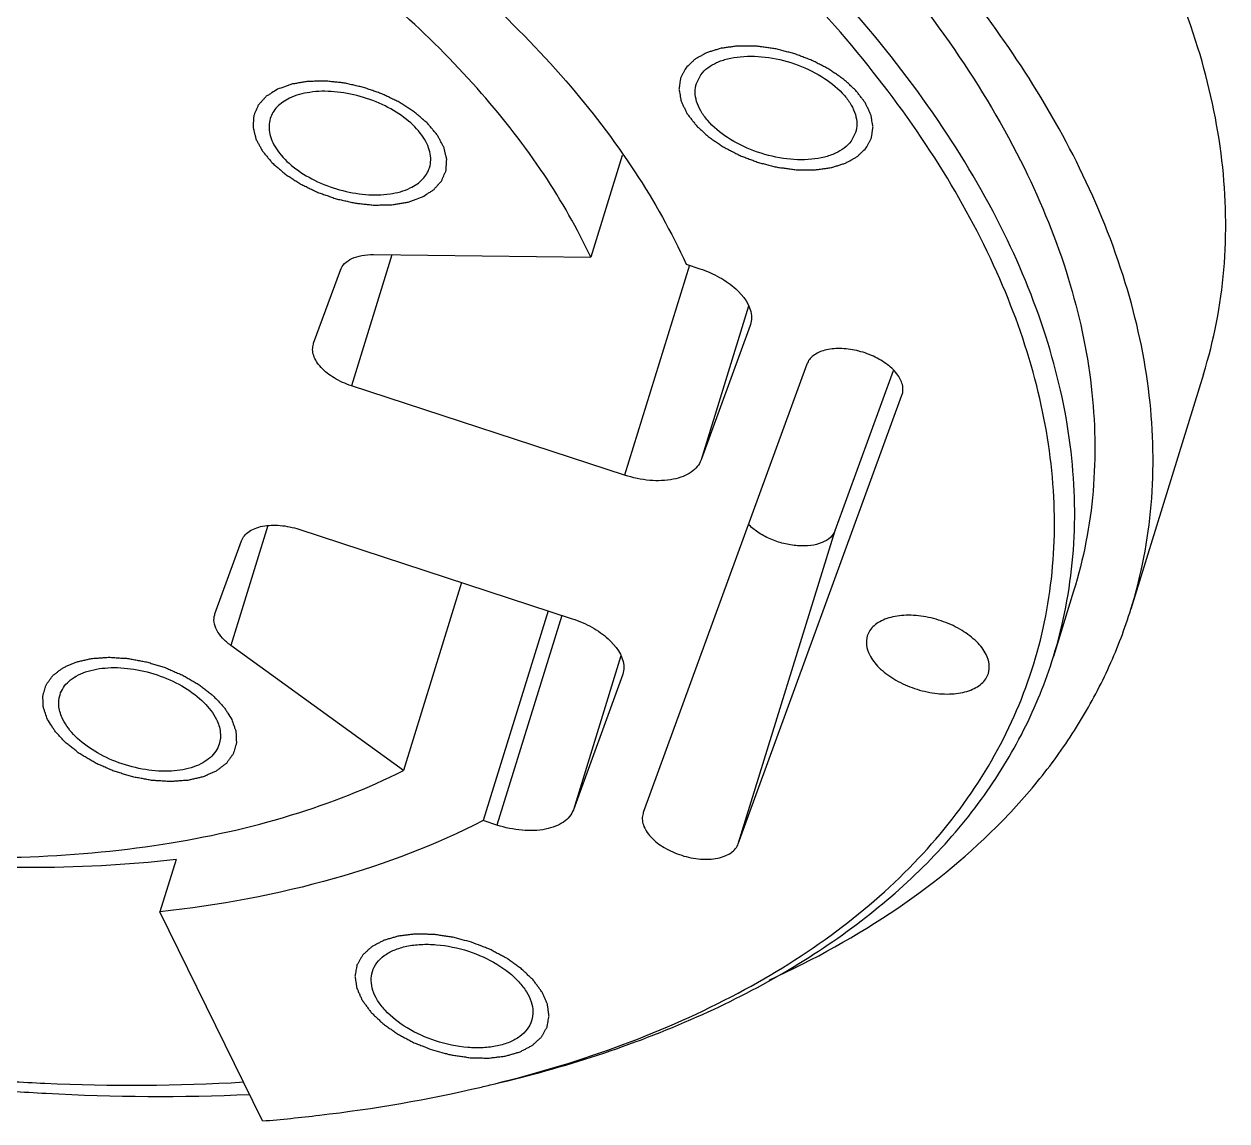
# Model space of a CAD drawing. Header units: millimetres. Extents: x -1 to 595, y 0 to 420.
# Drawn here: x 317.01 to 353.09, y 75.74 to 108.65 of the extents above; entities that cross this region are included whole.
import ezdxf

# ---------------------------------------------------------------- set-up
doc = ezdxf.new("R2010")
doc.units = ezdxf.units.MM
doc.header["$LTSCALE"] = 32.67
doc.layers.get('0').update_dxf_attribs({"linetype": 'CONTINUOUS'})
doc.layers.add('3_ALL_AXES', color=7, linetype='CONTINUOUS')
doc.layers.add('7_ALL_FEATURES', color=7, linetype='CONTINUOUS')

msp = doc.modelspace()

# ---------------------------------------------------------------- linework, layer by layer
at = {"color": 7, "linetype": 'CONTINUOUS'}
for p, q in [((334.949, 104.7077), (334.0059, 101.6558)), ((327.4881, 101.7322), (334.0059, 101.6558)), ((336.8678, 101.4416), (337.2805, 101.3066)), ((325.6954, 99.0706), (326.4962, 101.2661)), ((338.7881, 99.6084), (337.3155, 95.5709)), ((338.7986, 99.6401), (338.7881, 99.6084)), ((325.6876, 99.0465), (325.6954, 99.0706)), ((340.4922, 98.4484), (335.5832, 84.9902)), ((341.3386, 93.4577), (343.0883, 98.2547)), ((352.3893, 98.1487), (350.2107, 91.0988)), ((335.0224, 95.1158), (326.8261, 97.7969)), ((338.4338, 84.0578), (343.3427, 97.516)), ((343.3427, 97.516), (343.3505, 97.5401)), ((325.2553, 93.4902), (333.4515, 90.8092)), ((322.7346, 90.9534), (323.5355, 93.1489)), ((330.1315, 91.8952), (328.3893, 86.2576)), ((322.7268, 90.9295), (322.7346, 90.9534)), ((332.7256, 91.0467), (330.7808, 84.7534)), ((328.3893, 86.2576), (323.2113, 90.0069)), ((334.9697, 89.1427), (334.9592, 89.1109)), ((334.9592, 89.1109), (333.4865, 85.0735)), ((335.5832, 84.9902), (335.5754, 84.9661)), ((331.1934, 84.6184), (330.7808, 84.7534)), ((321.5669, 83.5807), (321.0828, 82.0141))]:
    msp.add_line(p, q, dxfattribs=at)
at = {"color": 9, "linetype": 'CONTINUOUS'}
for p, q in [((328.0402, 101.7257), (326.8261, 97.7969)), ((336.9677, 101.4108), (335.0224, 95.1158)), ((338.7423, 100.1881), (337.3155, 95.5709)), ((338.798, 99.6403), (338.7881, 99.6084)), ((343.3427, 97.516), (343.3502, 97.5402)), ((324.3224, 93.6023), (323.2113, 90.0069)), ((338.4338, 84.0578), (341.3386, 93.4577)), ((333.1366, 90.9065), (331.1934, 84.6184)), ((334.9133, 89.6906), (333.4865, 85.0735)), ((334.9691, 89.1429), (334.9592, 89.1109))]:
    msp.add_line(p, q, dxfattribs=at)
at = {"color": 7, "linetype": 'CONTINUOUS'}
for points, knots in [([(312.2444, 119.7326), (313.6634, 119.2921), (316.4506, 118.3056), (320.4576, 116.5189), (324.2083, 114.4605), (327.6324, 112.1695), (330.6666, 109.6873), (333.2557, 107.059), (335.3503, 104.3321), (336.4331, 102.4045), (336.8678, 101.4416)], [0, 0, 0, 0, 0.14155, 0.2813381, 0.4175439, 0.5486547, 0.673291, 0.7903895, 0.8993522, 1, 1, 1, 1]), ([(334.0059, 101.6558), (333.6064, 102.5152), (332.6212, 104.234), (330.7328, 106.6661), (328.4111, 109.0105), (325.699, 111.2258), (322.644, 113.2735), (318.142, 115.7564), (314.4948, 117.2207), (311.9841, 118.0142)], [0, 0, 0, 0, 0.1010614, 0.2103072, 0.3275394, 0.4521689, 0.583164, 0.7191925, 1, 1, 1, 1]), ([(352.3896, 98.1498), (352.7029, 99.1638), (353.114, 101.2991), (353.0415, 104.6281), (352.2946, 108.0464), (351.3933, 110.2687), (350.85, 111.3758)], [0, 0, 0, 0, 0.2336994, 0.4744636, 0.7284335, 1, 1, 1, 1]), ([(326.4962, 101.2661), (326.5229, 101.3394), (326.6199, 101.4824), (326.851, 101.6303), (327.1498, 101.7179), (327.371, 101.7336), (327.4881, 101.7322)], [0, 0, 0, 0, 0.2017304, 0.4303888, 0.6969636, 1, 1, 1, 1]), ([(337.2805, 101.3066), (337.4844, 101.2399), (337.7774, 101.1141), (338.129, 100.8937), (338.5233, 100.5824), (338.7964, 100.2153), (338.825, 99.9082)], [0, 0, 0, 0, 0.2973043, 0.4388773, 0.5726339, 1, 1, 1, 1]), ([(338.825, 99.9082), (338.8272, 99.8852), (338.8315, 99.7951), (338.8185, 99.7041), (338.7988, 99.6401)], [0, 0, 0, 0, 0.256512, 1, 1, 1, 1]), ([(326.8261, 97.7969), (326.6471, 97.8554), (326.318, 98.0028), (325.9712, 98.2702), (325.7803, 98.5156), (325.6919, 98.6965), (325.6564, 98.8767), (325.671, 98.9934), (325.6873, 99.0466)], [0, 0, 0, 0, 0.3074097, 0.5835972, 0.7042203, 0.8121001, 0.9092758, 1, 1, 1, 1]), ([(343.364, 97.7884), (343.3433, 97.906), (343.2215, 98.1526), (342.9076, 98.4549), (342.4831, 98.703), (341.9944, 98.8682), (341.4973, 98.9327), (341.1045, 98.8945), (340.8401, 98.8012), (340.6824, 98.7081), (340.5623, 98.5906), (340.5097, 98.4965), (340.4922, 98.4484)], [0, 0, 0, 0, 0.1027403, 0.2278463, 0.3711056, 0.5222276, 0.6688088, 0.7996379, 0.8570519, 0.9088757, 0.9559743, 1, 1, 1, 1]), ([(343.3508, 97.54), (343.3567, 97.5595), (343.3762, 97.6407), (343.3748, 97.7263), (343.364, 97.7884)], [0, 0, 0, 0, 0.2442706, 1, 1, 1, 1]), ([(337.3155, 95.5709), (337.2894, 95.4995), (337.208, 95.3597), (337.0187, 95.1914), (336.7703, 95.0643), (336.3554, 94.9485), (335.7527, 94.9332), (335.2673, 95.0357), (335.0224, 95.1158)], [0, 0, 0, 0, 0.0900151, 0.1873857, 0.2960779, 0.4176653, 0.6948679, 1, 1, 1, 1]), ([(323.5355, 93.1489), (323.555, 93.2025), (323.6161, 93.3072), (323.758, 93.4335), (323.9444, 93.5289), (324.2555, 93.6156), (324.7076, 93.6272), (325.0716, 93.5503), (325.2553, 93.4902)], [0, 0, 0, 0, 0.0899733, 0.1873857, 0.2960816, 0.4176771, 0.6948511, 1, 1, 1, 1]), ([(341.3386, 93.4577), (341.3094, 93.3777), (341.1981, 93.2218), (340.9335, 93.0703), (340.594, 92.9908), (340.2028, 92.9859), (339.7892, 93.0549), (339.3854, 93.1926), (339.0234, 93.3877), (338.8157, 93.5566), (338.7288, 93.6483)], [0, 0, 0, 0, 0.086743, 0.1867367, 0.3046018, 0.4385543, 0.5828595, 0.7298143, 0.8712572, 1, 1, 1, 1]), ([(323.2113, 90.0069), (323.1211, 90.0722), (322.9614, 90.2094), (322.7842, 90.4466), (322.6945, 90.6927), (322.7045, 90.8577), (322.7266, 90.9296)], [0, 0, 0, 0, 0.3023847, 0.5675635, 0.7958604, 1, 1, 1, 1]), ([(333.4515, 90.8092), (333.6554, 90.7425), (333.9484, 90.6166), (334.3001, 90.3963), (334.6943, 90.085), (334.9674, 89.7178), (334.9961, 89.4108)], [0, 0, 0, 0, 0.2973043, 0.4388773, 0.5726339, 1, 1, 1, 1]), ([(334.9961, 89.4108), (334.9982, 89.3878), (335.0026, 89.2977), (334.9895, 89.2067), (334.9698, 89.1426)], [0, 0, 0, 0, 0.256512, 1, 1, 1, 1]), ([(312.3922, 83.768), (313.8979, 83.6512), (316.8366, 83.5715), (321.0826, 83.9409), (324.9483, 84.7928), (327.3141, 85.7132), (328.3893, 86.2576)], [0, 0, 0, 0, 0.276763, 0.5375136, 0.7791424, 1, 1, 1, 1]), ([(333.4865, 85.0735), (333.4605, 85.002), (333.3791, 84.8623), (333.1898, 84.694), (332.9413, 84.5669), (332.5264, 84.451), (331.9237, 84.4358), (331.4384, 84.5383), (331.1934, 84.6184)], [0, 0, 0, 0, 0.0900151, 0.1873857, 0.2960779, 0.4176653, 0.6948679, 1, 1, 1, 1]), ([(335.5752, 84.9662), (335.5587, 84.9125), (335.5442, 84.7945), (335.5809, 84.6125), (335.6714, 84.4298), (335.8664, 84.1825), (336.2194, 83.9142), (336.7296, 83.69), (337.2774, 83.5785), (337.7241, 83.5927), (338.0308, 83.6802), (338.2144, 83.7755), (338.3542, 83.901), (338.4145, 84.0047), (338.4338, 84.0578)], [0, 0, 0, 0, 0.0450454, 0.0933492, 0.1470462, 0.2071351, 0.3447578, 0.4976118, 0.6510214, 0.7901374, 0.8511433, 0.9057268, 0.9547079, 1, 1, 1, 1]), ([(330.7808, 84.7534), (329.3629, 84.0171), (326.1807, 82.8185), (322.8475, 82.2096), (321.0828, 82.0141)], [0, 0, 0, 0, 0.4736376, 1, 1, 1, 1]), ([(321.5669, 83.5807), (320.0781, 83.4158), (317.0005, 83.2606), (313.925, 83.424), (312.3563, 83.5807)], [0, 0, 0, 0, 0.4872204, 1, 1, 1, 1])]:
    msp.add_open_spline(points, degree=3, knots=knots, dxfattribs=at)
at = {"color": 2, "linetype": 'CONTINUOUS'}
for points, knots in [([(342.2694, 104.9329), (342.2956, 104.983), (342.3345, 105.0582), (342.3814, 105.1455), (342.406, 105.196), (342.4306, 105.232), (342.4317, 105.2754), (342.4414, 105.3306), (342.4504, 105.4006), (342.4615, 105.4701), (342.4679, 105.5261), (342.479, 105.567), (342.4661, 105.6125), (342.4574, 105.6715), (342.4433, 105.7458), (342.4313, 105.8198), (342.4192, 105.8794), (342.4164, 105.9232), (342.3895, 105.9702), (342.362, 106.0317), (342.3245, 106.109), (342.289, 106.1862), (342.2583, 106.2477), (342.2409, 106.2946), (342.2021, 106.3387), (342.1578, 106.3986), (342.0996, 106.473), (342.0432, 106.5477), (341.9961, 106.607), (341.9659, 106.6526), (341.916, 106.6939), (341.8563, 106.7506), (341.7792, 106.8208), (341.7037, 106.8914), (341.6415, 106.9473), (341.5993, 106.991), (341.5403, 107.0277), (341.4676, 107.079), (341.3745, 107.1423), (341.2827, 107.2062), (341.2078, 107.2565), (341.1555, 107.2965), (341.0882, 107.3278), (341.0036, 107.3726), (340.8963, 107.4278), (340.7673, 107.4927), (340.6419, 107.5645), (340.5024, 107.6103), (340.3669, 107.6636), (340.2297, 107.7131), (340.0951, 107.7703), (339.9518, 107.8003), (339.8108, 107.8381), (339.6692, 107.8719), (339.5275, 107.9141), (339.3865, 107.9267), (339.2453, 107.9477), (339.1044, 107.9644), (338.962, 107.99), (338.8255, 107.9846), (338.6875, 107.9873), (338.5724, 107.9884), (338.4813, 107.9881), (338.41, 107.9919), (338.3503, 107.9803), (338.2666, 107.9702), (338.1636, 107.9556), (338.0594, 107.9423), (337.9775, 107.9301), (337.9125, 107.9249), (337.861, 107.9049), (337.7877, 107.8834), (337.6978, 107.8546), (337.6066, 107.827), (337.5354, 107.8035), (337.4775, 107.7895), (337.4367, 107.7619), (337.3764, 107.7298), (337.3032, 107.6879), (337.2284, 107.6472), (337.1706, 107.6132), (337.1221, 107.5912), (337.093, 107.5561), (337.0473, 107.5139), (336.9706, 107.4379), (336.9038, 107.3734), (336.8595, 107.3303)], [0, 0, 0, 0, 0.03125, 0.046875, 0.0546875, 0.0625, 0.0703125, 0.078125, 0.09375, 0.109375, 0.1171875, 0.125, 0.1328125, 0.140625, 0.15625, 0.171875, 0.1796875, 0.1875, 0.1953125, 0.203125, 0.21875, 0.234375, 0.2421875, 0.25, 0.2578125, 0.265625, 0.28125, 0.296875, 0.3046875, 0.3125, 0.3203125, 0.328125, 0.34375, 0.359375, 0.3671875, 0.375, 0.3828125, 0.390625, 0.40625, 0.421875, 0.4296875, 0.4375, 0.4453125, 0.453125, 0.46875, 0.484375, 0.5, 0.515625, 0.53125, 0.546875, 0.5625, 0.578125, 0.59375, 0.609375, 0.625, 0.640625, 0.65625, 0.671875, 0.6875, 0.703125, 0.71875, 0.734375, 0.7421875, 0.75, 0.7578125, 0.765625, 0.78125, 0.796875, 0.8046875, 0.8125, 0.8203125, 0.828125, 0.84375, 0.859375, 0.8671875, 0.875, 0.8828125, 0.890625, 0.90625, 0.921875, 0.9296875, 0.9375, 0.9453125, 0.953125, 0.96875, 1, 1, 1, 1]), ([(336.8595, 107.3303), (336.8333, 107.2803), (336.7944, 107.205), (336.7475, 107.1178), (336.7229, 107.0672), (336.6982, 107.0312), (336.6972, 106.9879), (336.6875, 106.9326), (336.6784, 106.8626), (336.6673, 106.7932), (336.661, 106.7371), (336.6499, 106.6963), (336.6628, 106.6508), (336.6715, 106.5918), (336.6856, 106.5174), (336.6976, 106.4434), (336.7097, 106.3839), (336.7124, 106.34), (336.7394, 106.2931), (336.7669, 106.2315), (336.8044, 106.1543), (336.8399, 106.0771), (336.8706, 106.0155), (336.8879, 105.9686), (336.9268, 105.9245), (336.9711, 105.8647), (337.0293, 105.7903), (337.0856, 105.7156), (337.1328, 105.6563), (337.163, 105.6106), (337.2129, 105.5693), (337.2725, 105.5127), (337.3496, 105.4425), (337.4252, 105.3718), (337.4873, 105.316), (337.5296, 105.2722), (337.5885, 105.2356), (337.6613, 105.1842), (337.7544, 105.1209), (337.8461, 105.057), (337.9211, 105.0067), (337.9734, 104.9667), (338.0407, 104.9354), (338.1253, 104.8907), (338.2326, 104.8354), (338.3616, 104.7705), (338.487, 104.6988), (338.6264, 104.6529), (338.762, 104.5996), (338.8992, 104.5502), (339.0337, 104.4929), (339.1771, 104.4629), (339.3181, 104.4251), (339.4597, 104.3913), (339.6013, 104.3491), (339.7423, 104.3366), (339.8836, 104.3155), (340.0244, 104.2988), (340.1668, 104.2733), (340.3034, 104.2786), (340.4413, 104.2759), (340.5565, 104.2749), (340.6475, 104.2751), (340.7188, 104.2713), (340.7785, 104.2829), (340.8622, 104.293), (340.9653, 104.3076), (341.0695, 104.3209), (341.1514, 104.3331), (341.2164, 104.3384), (341.2678, 104.3584), (341.3412, 104.3799), (341.431, 104.4087), (341.5223, 104.4362), (341.5935, 104.4597), (341.6514, 104.4737), (341.6921, 104.5014), (341.7525, 104.5335), (341.8257, 104.5753), (341.9005, 104.6161), (341.9583, 104.65), (342.0067, 104.672), (342.0359, 104.7071), (342.0815, 104.7493), (342.1582, 104.8254), (342.2251, 104.8898), (342.2694, 104.9329)], [0, 0, 0, 0, 0.03125, 0.046875, 0.0546875, 0.0625, 0.0703125, 0.078125, 0.09375, 0.109375, 0.1171875, 0.125, 0.1328125, 0.140625, 0.15625, 0.171875, 0.1796875, 0.1875, 0.1953125, 0.203125, 0.21875, 0.234375, 0.2421875, 0.25, 0.2578125, 0.265625, 0.28125, 0.296875, 0.3046875, 0.3125, 0.3203125, 0.328125, 0.34375, 0.359375, 0.3671875, 0.375, 0.3828125, 0.390625, 0.40625, 0.421875, 0.4296875, 0.4375, 0.4453125, 0.453125, 0.46875, 0.484375, 0.5, 0.515625, 0.53125, 0.546875, 0.5625, 0.578125, 0.59375, 0.609375, 0.625, 0.640625, 0.65625, 0.671875, 0.6875, 0.703125, 0.71875, 0.734375, 0.7421875, 0.75, 0.7578125, 0.765625, 0.78125, 0.796875, 0.8046875, 0.8125, 0.8203125, 0.828125, 0.84375, 0.859375, 0.8671875, 0.875, 0.8828125, 0.890625, 0.90625, 0.921875, 0.9296875, 0.9375, 0.9453125, 0.953125, 0.96875, 1, 1, 1, 1]), ([(328.9561, 103.4626), (329.0118, 103.498), (329.0951, 103.5511), (329.1935, 103.6124), (329.2479, 103.6485), (329.294, 103.6726), (329.3195, 103.7082), (329.3608, 103.7516), (329.4097, 103.8073), (329.4604, 103.8622), (329.4987, 103.9071), (329.5333, 103.9383), (329.5453, 103.9788), (329.5693, 104.0296), (329.5963, 104.0943), (329.6253, 104.1582), (329.646, 104.2102), (329.6678, 104.2471), (329.6658, 104.2921), (329.6715, 104.3493), (329.6754, 104.4218), (329.6815, 104.4938), (329.6838, 104.5518), (329.6919, 104.5945), (329.6757, 104.64), (329.6628, 104.6996), (329.6433, 104.7745), (329.626, 104.8493), (329.6097, 104.9092), (329.6036, 104.9539), (329.5742, 104.9996), (329.5433, 105.0601), (329.5016, 105.1359), (329.4618, 105.2118), (329.4277, 105.2723), (329.4078, 105.3181), (329.3664, 105.3621), (329.3187, 105.4213), (329.2562, 105.4951), (329.1956, 105.5691), (329.1449, 105.6279), (329.1124, 105.673), (329.0591, 105.7145), (328.9952, 105.771), (328.9133, 105.8414), (328.814, 105.9248), (328.7223, 106.0131), (328.6012, 106.0832), (328.4884, 106.1585), (328.3718, 106.231), (328.2623, 106.3094), (328.1282, 106.3673), (328.001, 106.4311), (327.8709, 106.4917), (327.7455, 106.5592), (327.6041, 106.6022), (327.4672, 106.6522), (327.3283, 106.6985), (327.1927, 106.7525), (327.046, 106.7794), (326.9021, 106.8141), (326.7579, 106.8447), (326.612, 106.8841), (326.4732, 106.8923), (326.3323, 106.9094), (326.1928, 106.922), (326.0499, 106.9435), (325.9191, 106.9342), (325.7852, 106.9329), (325.6739, 106.9306), (325.5857, 106.9277), (325.5168, 106.9295), (325.4583, 106.916), (325.3767, 106.9035), (325.2761, 106.8857), (325.1745, 106.8693), (325.0945, 106.8546), (325.0311, 106.8476), (324.9807, 106.8253), (324.9089, 106.801), (324.7853, 106.7559), (324.6787, 106.718), (324.6078, 106.6926)], [0, 0, 0, 0, 0.03125, 0.046875, 0.0546875, 0.0625, 0.0703125, 0.078125, 0.09375, 0.109375, 0.1171875, 0.125, 0.1328125, 0.140625, 0.15625, 0.171875, 0.1796875, 0.1875, 0.1953125, 0.203125, 0.21875, 0.234375, 0.2421875, 0.25, 0.2578125, 0.265625, 0.28125, 0.296875, 0.3046875, 0.3125, 0.3203125, 0.328125, 0.34375, 0.359375, 0.3671875, 0.375, 0.3828125, 0.390625, 0.40625, 0.421875, 0.4296875, 0.4375, 0.4453125, 0.453125, 0.46875, 0.484375, 0.5, 0.515625, 0.53125, 0.546875, 0.5625, 0.578125, 0.59375, 0.609375, 0.625, 0.640625, 0.65625, 0.671875, 0.6875, 0.703125, 0.71875, 0.734375, 0.75, 0.765625, 0.78125, 0.796875, 0.8125, 0.828125, 0.84375, 0.859375, 0.8671875, 0.875, 0.8828125, 0.890625, 0.90625, 0.921875, 0.9296875, 0.9375, 0.9453125, 0.953125, 0.96875, 1, 1, 1, 1]), ([(324.6078, 106.6926), (324.5521, 106.6573), (324.4688, 106.6041), (324.3704, 106.5428), (324.316, 106.5067), (324.2699, 106.4827), (324.2443, 106.4471), (324.2031, 106.4037), (324.1542, 106.3479), (324.1034, 106.2931), (324.0652, 106.2482), (324.0306, 106.217), (324.0185, 106.1765), (323.9946, 106.1257), (323.9676, 106.061), (323.9386, 105.997), (323.9179, 105.945), (323.8961, 105.9082), (323.8981, 105.8631), (323.8924, 105.8059), (323.8885, 105.7334), (323.8824, 105.6614), (323.8801, 105.6035), (323.872, 105.5607), (323.8881, 105.5153), (323.9011, 105.4556), (323.9205, 105.3807), (323.9379, 105.306), (323.9542, 105.2461), (323.9603, 105.2014), (323.9896, 105.1557), (324.0206, 105.0951), (324.0623, 105.0193), (324.1021, 104.9435), (324.1361, 104.883), (324.156, 104.8371), (324.1975, 104.7932), (324.2452, 104.734), (324.3077, 104.6602), (324.3683, 104.5862), (324.419, 104.5273), (324.4515, 104.4822), (324.5048, 104.4408), (324.5687, 104.3843), (324.6506, 104.3138), (324.7499, 104.2304), (324.8416, 104.1422), (324.9627, 104.0721), (325.0754, 103.9968), (325.1921, 103.9242), (325.3016, 103.8459), (325.4357, 103.788), (325.5629, 103.7242), (325.693, 103.6636), (325.8184, 103.596), (325.9598, 103.5531), (326.0967, 103.5031), (326.2356, 103.4568), (326.3712, 103.4028), (326.5179, 103.3759), (326.6618, 103.3411), (326.806, 103.3106), (326.9519, 103.2711), (327.0907, 103.263), (327.2316, 103.2459), (327.3711, 103.2332), (327.5139, 103.2118), (327.6448, 103.2211), (327.7787, 103.2224), (327.89, 103.2247), (327.9782, 103.2276), (328.0471, 103.2258), (328.1055, 103.2392), (328.1871, 103.2518), (328.2878, 103.2695), (328.3894, 103.2859), (328.4694, 103.3006), (328.5328, 103.3077), (328.5832, 103.3299), (328.655, 103.3543), (328.7785, 103.3994), (328.8851, 103.4372), (328.9561, 103.4626)], [0, 0, 0, 0, 0.03125, 0.046875, 0.0546875, 0.0625, 0.0703125, 0.078125, 0.09375, 0.109375, 0.1171875, 0.125, 0.1328125, 0.140625, 0.15625, 0.171875, 0.1796875, 0.1875, 0.1953125, 0.203125, 0.21875, 0.234375, 0.2421875, 0.25, 0.2578125, 0.265625, 0.28125, 0.296875, 0.3046875, 0.3125, 0.3203125, 0.328125, 0.34375, 0.359375, 0.3671875, 0.375, 0.3828125, 0.390625, 0.40625, 0.421875, 0.4296875, 0.4375, 0.4453125, 0.453125, 0.46875, 0.484375, 0.5, 0.515625, 0.53125, 0.546875, 0.5625, 0.578125, 0.59375, 0.609375, 0.625, 0.640625, 0.65625, 0.671875, 0.6875, 0.703125, 0.71875, 0.734375, 0.75, 0.765625, 0.78125, 0.796875, 0.8125, 0.828125, 0.84375, 0.859375, 0.8671875, 0.875, 0.8828125, 0.890625, 0.90625, 0.921875, 0.9296875, 0.9375, 0.9453125, 0.953125, 0.96875, 1, 1, 1, 1]), ([(317.7121, 87.7874), (317.6913, 87.8478), (317.6604, 87.9383), (317.6229, 88.044), (317.6037, 88.1042), (317.583, 88.1501), (317.5862, 88.193), (317.582, 88.2513), (317.5799, 88.3237), (317.5757, 88.3966), (317.5748, 88.4542), (317.5679, 88.499), (317.5849, 88.5379), (317.5991, 88.5919), (317.6201, 88.6586), (317.6389, 88.7259), (317.6565, 88.7789), (317.6634, 88.8206), (317.6943, 88.8549), (317.7271, 88.9032), (317.7713, 88.9625), (317.8134, 89.0227), (317.8494, 89.0697), (317.8709, 89.108), (317.9132, 89.1344), (317.9623, 89.1737), (318.0264, 89.2213), (318.0887, 89.27), (318.1406, 89.3076), (318.1746, 89.3392), (318.2274, 89.358), (318.2912, 89.3875), (318.3734, 89.4228), (318.4542, 89.4592), (318.5204, 89.4869), (318.566, 89.5114), (318.6272, 89.5217), (318.7034, 89.5404), (318.8006, 89.562), (318.8965, 89.5848), (318.9747, 89.6015), (319.0298, 89.6179), (319.0987, 89.6194), (319.1858, 89.6265), (319.2961, 89.6341), (319.4286, 89.6417), (319.5583, 89.6575), (319.6992, 89.6419), (319.837, 89.6352), (319.9761, 89.6241), (320.1133, 89.6218), (320.2565, 89.589), (320.3982, 89.5648), (320.5401, 89.5365), (320.6828, 89.5163), (320.822, 89.4674), (320.9623, 89.4268), (321.1018, 89.382), (321.2437, 89.3453), (321.3767, 89.2807), (321.5126, 89.2239), (321.6459, 89.1637), (321.7864, 89.1094), (321.9009, 89.0348), (322.0229, 88.9659), (322.1409, 88.8943), (322.2673, 88.8277), (322.3642, 88.7439), (322.4687, 88.6646), (322.5548, 88.5977), (322.6223, 88.5439), (322.6776, 88.505), (322.7149, 88.4603), (322.7709, 88.4027), (322.8385, 88.3299), (322.9078, 88.2576), (322.9612, 88.1993), (323.0064, 88.1567), (323.0316, 88.1097), (323.0723, 88.0486), (323.14, 87.9409), (323.1993, 87.8488), (323.2385, 87.7874)], [0, 0, 0, 0, 0.03125, 0.046875, 0.0546875, 0.0625, 0.0703125, 0.078125, 0.09375, 0.109375, 0.1171875, 0.125, 0.1328125, 0.140625, 0.15625, 0.171875, 0.1796875, 0.1875, 0.1953125, 0.203125, 0.21875, 0.234375, 0.2421875, 0.25, 0.2578125, 0.265625, 0.28125, 0.296875, 0.3046875, 0.3125, 0.3203125, 0.328125, 0.34375, 0.359375, 0.3671875, 0.375, 0.3828125, 0.390625, 0.40625, 0.421875, 0.4296875, 0.4375, 0.4453125, 0.453125, 0.46875, 0.484375, 0.5, 0.515625, 0.53125, 0.546875, 0.5625, 0.578125, 0.59375, 0.609375, 0.625, 0.640625, 0.65625, 0.671875, 0.6875, 0.703125, 0.71875, 0.734375, 0.75, 0.765625, 0.78125, 0.796875, 0.8125, 0.828125, 0.84375, 0.859375, 0.8671875, 0.875, 0.8828125, 0.890625, 0.90625, 0.921875, 0.9296875, 0.9375, 0.9453125, 0.953125, 0.96875, 1, 1, 1, 1]), ([(323.2385, 87.7874), (323.2593, 87.727), (323.2902, 87.6365), (323.3277, 87.5308), (323.3469, 87.4706), (323.3676, 87.4247), (323.3645, 87.3818), (323.3686, 87.3235), (323.3708, 87.2511), (323.3749, 87.1782), (323.3758, 87.1206), (323.3827, 87.0758), (323.3657, 87.0369), (323.3515, 86.9829), (323.3306, 86.9162), (323.3117, 86.849), (323.2941, 86.7959), (323.2873, 86.7542), (323.2563, 86.7199), (323.2235, 86.6716), (323.1794, 86.6123), (323.1372, 86.5521), (323.1012, 86.5051), (323.0797, 86.4668), (323.0374, 86.4404), (322.9883, 86.4011), (322.9242, 86.3535), (322.8619, 86.3048), (322.81, 86.2672), (322.7761, 86.2356), (322.7232, 86.2168), (322.6594, 86.1873), (322.5772, 86.152), (322.4965, 86.1156), (322.4302, 86.0879), (322.3847, 86.0634), (322.3234, 86.0531), (322.2473, 86.0344), (322.15, 86.0128), (322.0541, 85.99), (321.9759, 85.9733), (321.9209, 85.9569), (321.8519, 85.9554), (321.7648, 85.9483), (321.6545, 85.9407), (321.522, 85.9331), (321.3923, 85.9173), (321.2514, 85.9329), (321.1136, 85.9396), (320.9745, 85.9507), (320.8373, 85.953), (320.6941, 85.9858), (320.5524, 86.01), (320.4105, 86.0384), (320.2678, 86.0585), (320.1286, 86.1074), (319.9883, 86.148), (319.8488, 86.1928), (319.7069, 86.2295), (319.5739, 86.2941), (319.4381, 86.3509), (319.3047, 86.4111), (319.1642, 86.4654), (319.0497, 86.54), (318.9277, 86.6089), (318.8097, 86.6805), (318.6833, 86.7471), (318.5865, 86.831), (318.4819, 86.9102), (318.3958, 86.9771), (318.3283, 87.0309), (318.273, 87.0698), (318.2357, 87.1145), (318.1797, 87.1721), (318.1121, 87.2449), (318.0428, 87.3172), (317.9895, 87.3755), (317.9442, 87.4181), (317.919, 87.4651), (317.8784, 87.5262), (317.8106, 87.6339), (317.7514, 87.726), (317.7121, 87.7874)], [0, 0, 0, 0, 0.03125, 0.046875, 0.0546875, 0.0625, 0.0703125, 0.078125, 0.09375, 0.109375, 0.1171875, 0.125, 0.1328125, 0.140625, 0.15625, 0.171875, 0.1796875, 0.1875, 0.1953125, 0.203125, 0.21875, 0.234375, 0.2421875, 0.25, 0.2578125, 0.265625, 0.28125, 0.296875, 0.3046875, 0.3125, 0.3203125, 0.328125, 0.34375, 0.359375, 0.3671875, 0.375, 0.3828125, 0.390625, 0.40625, 0.421875, 0.4296875, 0.4375, 0.4453125, 0.453125, 0.46875, 0.484375, 0.5, 0.515625, 0.53125, 0.546875, 0.5625, 0.578125, 0.59375, 0.609375, 0.625, 0.640625, 0.65625, 0.671875, 0.6875, 0.703125, 0.71875, 0.734375, 0.75, 0.765625, 0.78125, 0.796875, 0.8125, 0.828125, 0.84375, 0.859375, 0.8671875, 0.875, 0.8828125, 0.890625, 0.90625, 0.921875, 0.9296875, 0.9375, 0.9453125, 0.953125, 0.96875, 1, 1, 1, 1]), ([(330.4349, 81.1022), (330.3408, 81.1272), (330.1995, 81.1656), (330.0112, 81.2136), (329.8701, 81.2574), (329.7286, 81.2719), (329.587, 81.2948), (329.446, 81.3134), (329.3027, 81.3407), (329.1683, 81.3375), (329.0316, 81.3422), (328.9179, 81.345), (328.8275, 81.3461), (328.7578, 81.3509), (328.6953, 81.3401), (328.6094, 81.3313), (328.5031, 81.3181), (328.3958, 81.3063), (328.3114, 81.2953), (328.2442, 81.2909), (328.1921, 81.2718), (328.1174, 81.2515), (328.026, 81.2242), (327.9332, 81.1981), (327.8608, 81.1758), (327.802, 81.1627), (327.76, 81.1358), (327.6981, 81.1048), (327.623, 81.0643), (327.5463, 81.0249), (327.4869, 80.9921), (327.4373, 80.9706), (327.4073, 80.9371), (327.3605, 80.8965), (327.3046, 80.8443), (327.2469, 80.7931), (327.203, 80.7509), (327.1644, 80.7223), (327.1473, 80.6823), (327.117, 80.633), (327.082, 80.5698), (327.045, 80.5075), (327.0179, 80.4569), (326.9912, 80.4207), (326.9888, 80.3779), (326.9771, 80.3231), (326.9656, 80.2538), (326.9521, 80.1849), (326.9437, 80.1293), (326.9312, 80.089), (326.9425, 80.0436), (326.9493, 79.9849), (326.9609, 79.9109), (326.9705, 79.8372), (326.9806, 79.778), (326.982, 79.7341), (327.0069, 79.6882), (327.0318, 79.6278), (327.0661, 79.5519), (327.0984, 79.4762), (327.1266, 79.4155), (327.1417, 79.3701), (327.1801, 79.3244), (327.2231, 79.2635), (327.28, 79.1873), (327.335, 79.111), (327.381, 79.0504), (327.4105, 79.0036), (327.4591, 78.9622), (327.5173, 78.905), (327.5924, 78.8343), (327.666, 78.763), (327.7267, 78.7067), (327.7677, 78.6627), (327.8258, 78.6255), (327.8973, 78.5735), (327.9884, 78.509), (328.0987, 78.4327), (328.202, 78.3514), (328.3324, 78.2889), (328.4552, 78.2209), (328.5815, 78.1559), (328.7011, 78.0847), (328.8439, 78.0352), (329.0262, 77.9617), (329.1648, 77.9082), (329.2568, 77.8722)], [0, 0, 0, 0, 0.03125, 0.046875, 0.0625, 0.078125, 0.09375, 0.109375, 0.125, 0.140625, 0.15625, 0.171875, 0.1796875, 0.1875, 0.1953125, 0.203125, 0.21875, 0.234375, 0.2421875, 0.25, 0.2578125, 0.265625, 0.28125, 0.296875, 0.3046875, 0.3125, 0.3203125, 0.328125, 0.34375, 0.359375, 0.3671875, 0.375, 0.3828125, 0.390625, 0.40625, 0.421875, 0.4296875, 0.4375, 0.4453125, 0.453125, 0.46875, 0.484375, 0.4921875, 0.5, 0.5078125, 0.515625, 0.53125, 0.546875, 0.5546875, 0.5625, 0.5703125, 0.578125, 0.59375, 0.609375, 0.6171875, 0.625, 0.6328125, 0.640625, 0.65625, 0.671875, 0.6796875, 0.6875, 0.6953125, 0.703125, 0.71875, 0.734375, 0.7421875, 0.75, 0.7578125, 0.765625, 0.78125, 0.796875, 0.8046875, 0.8125, 0.8203125, 0.828125, 0.84375, 0.859375, 0.875, 0.890625, 0.90625, 0.921875, 0.9375, 0.953125, 0.96875, 1, 1, 1, 1]), ([(329.2568, 77.8722), (329.3509, 77.8471), (329.4921, 77.8088), (329.6805, 77.7607), (329.8216, 77.717), (329.9631, 77.7024), (330.1047, 77.6796), (330.2456, 77.6609), (330.389, 77.6336), (330.5234, 77.6369), (330.6601, 77.6321), (330.7738, 77.6294), (330.8642, 77.6283), (330.9338, 77.6234), (330.9964, 77.6342), (331.0823, 77.6431), (331.1886, 77.6562), (331.2959, 77.668), (331.3802, 77.679), (331.4475, 77.6834), (331.4995, 77.7025), (331.5742, 77.7228), (331.6656, 77.7502), (331.7584, 77.7762), (331.8309, 77.7985), (331.8897, 77.8116), (331.9317, 77.8385), (331.9936, 77.8695), (332.0687, 77.9101), (332.1454, 77.9495), (332.2047, 77.9823), (332.2544, 78.0037), (332.2843, 78.0373), (332.3311, 78.0778), (332.3871, 78.13), (332.4448, 78.1812), (332.4887, 78.2234), (332.5273, 78.252), (332.5444, 78.292), (332.5746, 78.3414), (332.6096, 78.4045), (332.6467, 78.4668), (332.6737, 78.5174), (332.7004, 78.5536), (332.7028, 78.5965), (332.7146, 78.6512), (332.726, 78.7206), (332.7396, 78.7894), (332.7479, 78.845), (332.7605, 78.8854), (332.7491, 78.9307), (332.7423, 78.9894), (332.7307, 79.0634), (332.7212, 79.1371), (332.7111, 79.1963), (332.7097, 79.2402), (332.6848, 79.2861), (332.6598, 79.3466), (332.6255, 79.4224), (332.5933, 79.4982), (332.565, 79.5588), (332.55, 79.6042), (332.5116, 79.65), (332.4685, 79.7109), (332.4117, 79.787), (332.3567, 79.8633), (332.3107, 79.9239), (332.2812, 79.9707), (332.2326, 80.0122), (332.1744, 80.0693), (332.0992, 80.1401), (332.0256, 80.2113), (331.965, 80.2676), (331.9239, 80.3116), (331.8659, 80.3489), (331.7943, 80.4009), (331.7033, 80.4653), (331.5929, 80.5417), (331.4896, 80.6229), (331.3592, 80.6855), (331.2365, 80.7534), (331.1102, 80.8184), (330.9906, 80.8896), (330.8477, 80.9391), (330.6654, 81.0127), (330.5269, 81.0661), (330.4349, 81.1022)], [0, 0, 0, 0, 0.03125, 0.046875, 0.0625, 0.078125, 0.09375, 0.109375, 0.125, 0.140625, 0.15625, 0.171875, 0.1796875, 0.1875, 0.1953125, 0.203125, 0.21875, 0.234375, 0.2421875, 0.25, 0.2578125, 0.265625, 0.28125, 0.296875, 0.3046875, 0.3125, 0.3203125, 0.328125, 0.34375, 0.359375, 0.3671875, 0.375, 0.3828125, 0.390625, 0.40625, 0.421875, 0.4296875, 0.4375, 0.4453125, 0.453125, 0.46875, 0.484375, 0.4921875, 0.5, 0.5078125, 0.515625, 0.53125, 0.546875, 0.5546875, 0.5625, 0.5703125, 0.578125, 0.59375, 0.609375, 0.6171875, 0.625, 0.6328125, 0.640625, 0.65625, 0.671875, 0.6796875, 0.6875, 0.6953125, 0.703125, 0.71875, 0.734375, 0.7421875, 0.75, 0.7578125, 0.765625, 0.78125, 0.796875, 0.8046875, 0.8125, 0.8203125, 0.828125, 0.84375, 0.859375, 0.875, 0.890625, 0.90625, 0.921875, 0.9375, 0.953125, 0.96875, 1, 1, 1, 1])]:
    msp.add_open_spline(points, degree=3, knots=knots, dxfattribs=at)
at = {"layer": '3_ALL_AXES', "color": 7, "linetype": 'CONTINUOUS'}
for p, q in [((337.1757, 106.8689), (337.3103, 107.1305)), ((341.9532, 105.3944), (341.8186, 105.1327))]:
    msp.add_line(p, q, dxfattribs=at)
for points, knots in [([(337.3103, 107.1305), (337.4294, 107.2888), (337.7014, 107.4778), (338.1213, 107.618), (338.6458, 107.7046), (339.3687, 107.673), (340.23, 107.4489), (341.0098, 107.0643), (341.5383, 106.6279), (341.824, 106.2354), (341.9542, 105.948), (342.004, 105.6629), (341.9792, 105.4787), (341.9532, 105.3944)], [0, 0, 0, 0, 0.0994182, 0.1579221, 0.2223014, 0.3650388, 0.5174544, 0.6661077, 0.7986192, 0.856515, 0.9085465, 0.9556823, 1, 1, 1, 1]), ([(341.8186, 105.1327), (341.6995, 104.9745), (341.4275, 104.7854), (341.0075, 104.6452), (340.4831, 104.5586), (339.7602, 104.5902), (338.8989, 104.8143), (338.1191, 105.1989), (337.5905, 105.6353), (337.3048, 106.0278), (337.1746, 106.3153), (337.1248, 106.6003), (337.1496, 106.7845), (337.1757, 106.8689)], [0, 0, 0, 0, 0.0994182, 0.1579221, 0.2223014, 0.3650388, 0.5174544, 0.6661077, 0.7986192, 0.856515, 0.9085465, 0.9556823, 1, 1, 1, 1]), ([(329.1704, 104.3392), (329.1933, 104.4134), (329.2184, 104.5731), (329.189, 104.8217), (329.0962, 105.0747), (328.8833, 105.4242), (328.4713, 105.8304), (327.8368, 106.221), (327.1, 106.5011), (326.3321, 106.6429), (325.608, 106.6336), (325.1601, 106.515), (324.9702, 106.4235)], [0, 0, 0, 0, 0.0430128, 0.088198, 0.1372404, 0.1911237, 0.3137802, 0.4532618, 0.6013789, 0.7479768, 0.8832122, 1, 1, 1, 1]), ([(324.9702, 106.4235), (324.8337, 106.3577), (324.6451, 106.2317), (324.4689, 106.0035), (324.413, 105.8792), (324.3935, 105.8161)], [0, 0, 0, 0, 0.5293942, 0.7690592, 1, 1, 1, 1]), ([(324.3935, 105.8161), (324.3706, 105.7419), (324.3455, 105.5821), (324.3748, 105.3336), (324.4677, 105.0806), (324.6806, 104.7311), (325.0926, 104.3249), (325.7271, 103.9343), (326.4639, 103.6541), (327.2318, 103.5124), (327.9559, 103.5216), (328.4038, 103.6403), (328.5937, 103.7318)], [0, 0, 0, 0, 0.0430128, 0.088198, 0.1372404, 0.1911237, 0.3137802, 0.4532618, 0.6013789, 0.7479768, 0.8832122, 1, 1, 1, 1]), ([(328.5937, 103.7318), (328.7302, 103.7976), (328.9188, 103.9236), (329.095, 104.1518), (329.1509, 104.2761), (329.1704, 104.3392)], [0, 0, 0, 0, 0.5293942, 0.7690592, 1, 1, 1, 1]), ([(345.8689, 89.7302), (345.7989, 89.8728), (345.5814, 90.1505), (345.1385, 90.4822), (344.5932, 90.7384), (344, 90.8926), (343.4192, 90.9296), (342.9722, 90.856), (342.6785, 90.7282), (342.5056, 90.6083), (342.3761, 90.4625), (342.3215, 90.3491), (342.3037, 90.2915)], [0, 0, 0, 0, 0.1137616, 0.2471235, 0.3933231, 0.5422577, 0.6832291, 0.8074085, 0.8618863, 0.911368, 0.9568275, 1, 1, 1, 1]), ([(342.3037, 90.2915), (342.2768, 90.2046), (342.2622, 90.0066), (342.3244, 89.8207), (342.3689, 89.7302)], [0, 0, 0, 0, 0.4741125, 1, 1, 1, 1]), ([(342.3689, 89.7302), (342.4389, 89.5875), (342.6564, 89.3098), (343.0993, 88.9782), (343.6446, 88.7219), (344.2377, 88.5678), (344.8186, 88.5307), (345.2655, 88.6043), (345.5592, 88.7321), (345.7321, 88.852), (345.8616, 88.9978), (345.9162, 89.1112), (345.9341, 89.1688)], [0, 0, 0, 0, 0.1137616, 0.2471235, 0.3933231, 0.5422577, 0.6832291, 0.8074085, 0.8618863, 0.911368, 0.9568275, 1, 1, 1, 1]), ([(345.9341, 89.1688), (345.961, 89.2557), (345.9756, 89.4537), (345.9133, 89.6396), (345.8689, 89.7302)], [0, 0, 0, 0, 0.4741125, 1, 1, 1, 1]), ([(318.0869, 88.5258), (318.1103, 88.6017), (318.1821, 88.7509), (318.3525, 88.9427), (318.5799, 89.1006), (318.9665, 89.2687), (319.5545, 89.3656), (320.3188, 89.3169), (321.0993, 89.1141), (321.8168, 88.7769), (322.3996, 88.3405), (322.6858, 87.9752), (322.778, 87.7874)], [0, 0, 0, 0, 0.0431771, 0.0886343, 0.1381125, 0.192592, 0.3167661, 0.4577346, 0.6066714, 0.7528717, 0.8862363, 1, 1, 1, 1]), ([(318.1727, 87.7874), (318.1142, 87.9066), (318.0323, 88.1511), (318.0515, 88.4115), (318.0869, 88.5258)], [0, 0, 0, 0, 0.5259618, 1, 1, 1, 1]), ([(322.8638, 87.049), (322.8403, 86.9731), (322.7685, 86.8239), (322.5982, 86.6321), (322.3707, 86.4742), (321.9842, 86.3062), (321.3961, 86.2092), (320.6318, 86.2579), (319.8513, 86.4607), (319.1338, 86.7979), (318.551, 87.2343), (318.2648, 87.5997), (318.1727, 87.7874)], [0, 0, 0, 0, 0.0431771, 0.0886343, 0.1381125, 0.192592, 0.3167661, 0.4577346, 0.6066714, 0.7528717, 0.8862363, 1, 1, 1, 1]), ([(322.778, 87.7874), (322.8364, 87.6682), (322.9183, 87.4237), (322.8991, 87.1633), (322.8638, 87.049)], [0, 0, 0, 0, 0.5259618, 1, 1, 1, 1]), ([(327.4574, 80.2256), (327.4858, 80.3175), (327.5803, 80.4986), (327.8119, 80.7187), (328.1213, 80.8858), (328.4956, 80.9964), (328.9212, 81.0477), (329.5476, 81.0351), (330.0252, 80.9349), (330.3367, 80.833)], [0, 0, 0, 0, 0.0899166, 0.1865697, 0.2945302, 0.4156206, 0.5493745, 0.6936418, 1, 1, 1, 1]), ([(330.3367, 80.833), (330.6353, 80.7353), (331.1841, 80.4893), (331.7624, 80.0435), (332.0805, 79.634), (332.2275, 79.3323), (332.2865, 79.0319), (332.2617, 78.8373), (332.2343, 78.7487)], [0, 0, 0, 0, 0.3074643, 0.5837021, 0.7042981, 0.8121728, 0.9092619, 1, 1, 1, 1]), ([(329.3549, 78.1413), (329.0564, 78.239), (328.5076, 78.485), (327.9293, 78.9308), (327.6112, 79.3403), (327.4642, 79.642), (327.4052, 79.9425), (327.43, 80.137), (327.4574, 80.2256)], [0, 0, 0, 0, 0.3074643, 0.5837021, 0.7042981, 0.8121728, 0.9092619, 1, 1, 1, 1]), ([(332.2343, 78.7487), (332.2059, 78.6568), (332.1114, 78.4757), (331.8798, 78.2556), (331.5704, 78.0885), (331.196, 77.978), (330.7704, 77.9266), (330.1441, 77.9393), (329.6664, 78.0394), (329.3549, 78.1413)], [0, 0, 0, 0, 0.0899166, 0.1865697, 0.2945302, 0.4156206, 0.5493745, 0.6936418, 1, 1, 1, 1])]:
    msp.add_open_spline(points, degree=3, knots=knots, dxfattribs=at)
at = {"layer": '7_ALL_FEATURES', "color": 7, "linetype": 'CONTINUOUS'}
for p, q in [((348.491, 91.6302), (347.8858, 89.6719)), ((324.1612, 75.7409), (321.0828, 82.0141))]:
    msp.add_line(p, q, dxfattribs=at)
msp.add_arc((321.7926, 114.7606), 39.0379, 283.23212, 283.85459, dxfattribs=at)
for points, knots in [([(348.6714, 104.3259), (347.6339, 106.44), (345.5845, 109.5011), (342.2327, 113.2158), (339.2457, 115.9853), (335.8976, 118.6203), (330.9316, 121.9628), (324.0708, 125.6014), (315.2174, 128.9611), (306.0154, 131.2278), (296.8778, 132.3007), (290.8588, 132.1831), (287.9684, 131.8864)], [0, 0, 0, 0, 0.1008956, 0.1560912, 0.2142624, 0.2751614, 0.3384584, 0.4705295, 0.606825, 0.7432032, 0.8755155, 1, 1, 1, 1]), ([(314.994, 127.7487), (316.8152, 127.1771), (320.3928, 125.9029), (325.5424, 123.6079), (330.3733, 120.9736), (334.8008, 118.0462), (338.7473, 114.8765), (342.1445, 111.5185), (344.9321, 108.0302), (346.4069, 105.562), (347.0135, 104.3259)], [0, 0, 0, 0, 0.1408785, 0.2799822, 0.4156983, 0.5465405, 0.6712188, 0.7887122, 0.8983706, 1, 1, 1, 1]), ([(331.1405, 76.8585), (332.4453, 77.1803), (334.9385, 77.9343), (338.3929, 79.4605), (341.3866, 81.3259), (343.8728, 83.508), (345.8088, 85.9795), (347.1559, 88.7042), (347.8852, 91.6343), (347.9847, 94.7144), (347.4596, 97.8902), (346.3266, 101.1129), (344.6085, 104.3372), (342.3337, 107.5194), (339.5366, 110.6155), (336.2583, 113.5824), (332.5467, 116.3774), (329.8659, 118.0699), (328.4682, 118.8804)], [0, 0, 0, 0, 0.0685015, 0.132438, 0.1919733, 0.2476087, 0.3002088, 0.3509857, 0.4013945, 0.4529426, 0.5069789, 0.564543, 0.6263094, 0.6926015, 0.7634396, 0.8385955, 0.9176426, 1, 1, 1, 1]), ([(346.4083, 102.3675), (345.8313, 103.5433), (344.4411, 105.8913), (342.7597, 108.0361), (341.8315, 109.0955)], [0, 0, 0, 0, 0.4818366, 1, 1, 1, 1]), ([(347.0135, 104.3259), (347.535, 103.2631), (348.4002, 101.1299), (349.117, 97.8488), (349.1866, 94.6533), (348.7917, 92.6037), (348.491, 91.6304)], [0, 0, 0, 0, 0.2715736, 0.525534, 0.7663014, 1, 1, 1, 1]), ([(350.2105, 91.0982), (350.5239, 92.1123), (350.9355, 94.2477), (350.8631, 97.5772), (350.1163, 100.9959), (349.2148, 103.2185), (348.6714, 104.3259)], [0, 0, 0, 0, 0.2336978, 0.4744681, 0.7284211, 1, 1, 1, 1]), ([(347.8858, 89.6719), (348.1865, 90.6452), (348.5815, 92.6948), (348.5119, 95.8904), (347.7951, 99.1716), (346.9299, 101.3047), (346.4083, 102.3675)], [0, 0, 0, 0, 0.2336972, 0.4744704, 0.7284195, 1, 1, 1, 1]), ([(339.355, 79.9647), (340.6968, 80.5789), (343.1947, 81.9539), (345.9063, 84.1791), (347.6473, 86.1641), (348.7264, 87.7219), (349.5946, 89.3655), (350.0304, 90.5155), (350.2105, 91.0982)], [0, 0, 0, 0, 0.2764996, 0.5314815, 0.6525287, 0.7702732, 0.885725, 1, 1, 1, 1]), ([(331.1332, 76.8544), (333.2033, 77.3413), (336.1852, 78.2956), (339.7873, 80.122), (342.1119, 81.6651), (344.1097, 83.4055), (345.7606, 85.3291), (347.0457, 87.4176), (347.6512, 88.9127), (347.8858, 89.6719)], [0, 0, 0, 0, 0.2892791, 0.4225124, 0.5484414, 0.667823, 0.7818036, 0.8919143, 1, 1, 1, 1]), ([(315.5883, 76.9946), (316.2693, 76.9428), (318.9331, 76.7824), (321.6081, 76.7924), (323.5903, 76.9094)], [0, 0, 0, 0, 0.255931, 1, 1, 1, 1]), ([(315.588, 76.7145), (316.2831, 76.6555), (319.0057, 76.4663), (321.7408, 76.4459), (323.7702, 76.5386)], [0, 0, 0, 0, 0.2556079, 1, 1, 1, 1]), ([(324.1612, 75.7409), (324.7308, 75.7883), (326.936, 76.0094), (329.1272, 76.3827), (330.7282, 76.7592)], [0, 0, 0, 0, 0.2578821, 1, 1, 1, 1])]:
    msp.add_open_spline(points, degree=3, knots=knots, dxfattribs=at)

doc.saveas('drawing.dxf')
